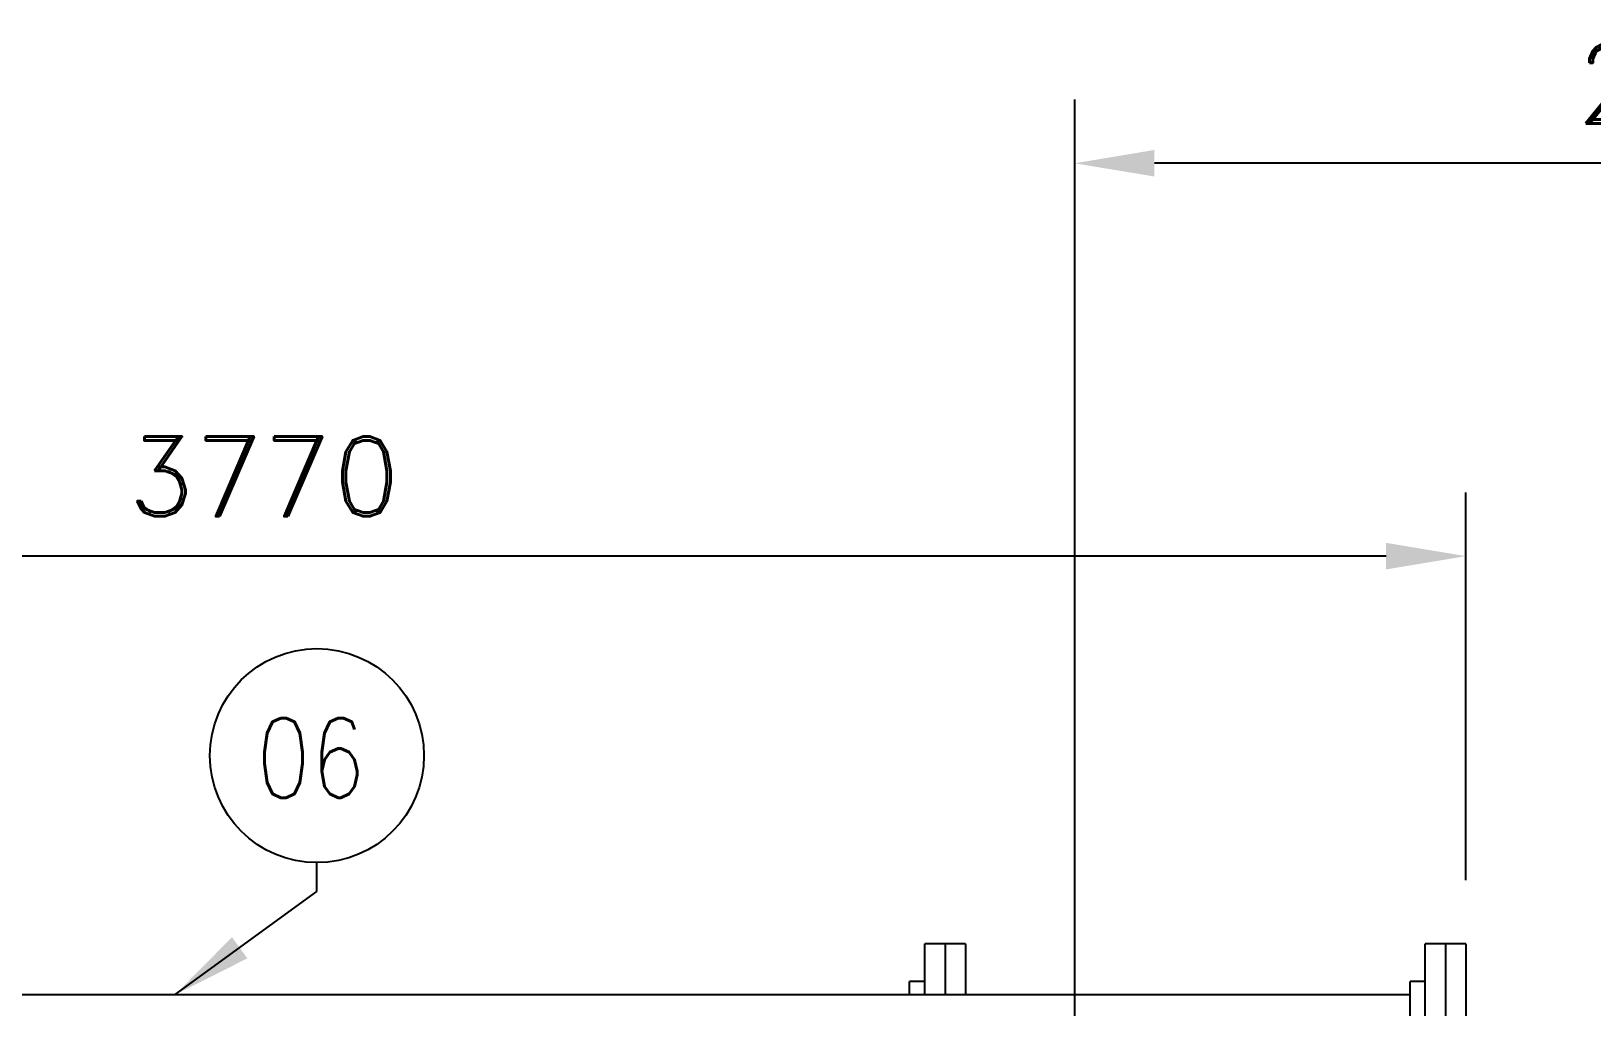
# Model space of a CAD drawing. Header units: millimetres. Extents: x -312439 to 477422, y -331570 to 212570.
# Drawn here: x 360834 to 363282, y 157913 to 159443 of the extents above; entities that cross this region are included whole.
import ezdxf

# ---------------------------------------------------------------- set-up
doc = ezdxf.new("R2010")
doc.units = ezdxf.units.MM
doc.layers.add('ARCONDTEXTO', color=4, linetype='Continuous')
doc.layers.add('TEXTO FORMATO', color=4, linetype='Continuous')
doc.styles.add('ROMAND', font='ROMAND.SHX')
doc.styles.add('ROMANS', font='romans.shx', dxfattribs={"height": 187.5})
doc.dimstyles.new('1-50 (MILIMETRO)', dxfattribs={"dimscale": 0, "dimtxt": 125, "dimasz": 125, "dimexe": 100, "dimexo": 100, "dimgap": 50, "dimtad": 0, "dimdec": 0, "dimzin": 0, "dimdsep": 46, "dimtxsty": 'ROMAND', "dimcen": -390, "dimclrd": 1, "dimclre": 1, "dimclrt": 3, "dimadec": 0, "dimazin": 0, "dimtfac": 1, "dimtdec": 0, "dimtix": 1, "dimtmove": 2, "dimatfit": 2, "dimfxl": 1, "dimtvp": 1, "dimtolj": 1, "dimtzin": 0, "dimarcsym": 0})

# ---------------------------------------------------------------- blocks, each defined once
blk = doc.blocks.new('*D136')
at = {"color": 1, "lineweight": -2, "transparency": 16777216}
for p, q in [((362471, 157870.2), (362471, 159335.7)), ((364471.1, 157870.2), (364471.1, 159335.7)), ((364346.1, 159235.7), (362596, 159235.7))]:
    blk.add_line(p, q, dxfattribs=at)
at = {"color": 1, "transparency": 16777216}
for points in [[(362596, 159256.6), (362596, 159214.9), (362471, 159235.7)], [(364346.1, 159256.6), (364346.1, 159214.9), (364471.1, 159235.7)]]:
    blk.add_solid(points, dxfattribs=at)
at = {"layer": 'Defpoints', "color": 0, "transparency": 16777216}
for p in [(362471, 159235.7), (362471, 157770.2), (364471.1, 157770.2)]:
    blk.add_point(p, dxfattribs=at)
at = {"color": 3, "transparency": 16777216, "insert": (363471, 159360.7), "char_height": 125, "attachment_point": 5, "style": 'ROMAND'}
blk.add_mtext('\\A1;2000', dxfattribs=at)
blk = doc.blocks.new('*D151')
at = {"color": 1, "lineweight": -2, "transparency": 16777216}
for p, q in [((359314.2, 158111.7), (359314.2, 158719.7)), ((363084.4, 158111.7), (363084.4, 158719.7)), ((362959.4, 158619.7), (359439.2, 158619.7))]:
    blk.add_line(p, q, dxfattribs=at)
at = {"color": 1, "transparency": 16777216}
for points in [[(359439.2, 158640.5), (359439.2, 158598.9), (359314.2, 158619.7)], [(362959.4, 158640.5), (362959.4, 158598.9), (363084.4, 158619.7)]]:
    blk.add_solid(points, dxfattribs=at)
at = {"layer": 'Defpoints', "color": 0, "transparency": 16777216}
for p in [(359314.2, 158619.7), (359314.2, 158011.7), (363084.4, 158011.7)]:
    blk.add_point(p, dxfattribs=at)
at = {"color": 3, "transparency": 16777216, "insert": (361199.3, 158744.7), "char_height": 125, "attachment_point": 5, "style": 'ROMAND'}
blk.add_mtext('\\A1;3770', dxfattribs=at)

msp = doc.modelspace()

# ---------------------------------------------------------------- linework, layer by layer
at = {"color": 5, "linetype": 'Continuous', "extrusion": (0, 1, 0)}
for p, q in [((362235.781, 157932.122), (362235.781, 158011.722)), ((362299.381, 158011.722), (362235.781, 158011.722)), ((362267.581, 158011.722), (362267.581, 157932.122)), ((362299.381, 158011.722), (362299.381, 157932.122)), ((363020.797, 157854.372), (363020.797, 158011.722)), ((363084.397, 158011.722), (363020.797, 158011.722)), ((363052.597, 158011.722), (363052.597, 157854.372)), ((363084.397, 158011.722), (363052.597, 158011.722)), ((363084.397, 158011.722), (363084.397, 157854.372)), ((362211.981, 157932.122), (362211.981, 157952.722)), ((362235.781, 157952.722), (362211.981, 157952.722)), ((362996.997, 157854.372), (362996.997, 157952.722)), ((363020.797, 157952.722), (362996.997, 157952.722)), ((359401.634, 157932.122), (362996.997, 157932.122))]:
    msp.add_line(p, q, dxfattribs=at)
at = {"layer": 'TEXTO FORMATO', "color": 1}
msp.add_circle((361282.423, 158306.881), 167.835, dxfattribs=at)

# ---------------------------------------------------------------- texts
at = {"layer": 'ARCONDTEXTO', "color": 3, "linetype": 'Continuous', "lineweight": -3, "style": 'ROMANS', "width": 0.8}
msp.add_text('06', height=125, dxfattribs=at).set_placement((361187.105, 158240.815))

# ---------------------------------------------------------------- dimensions: what is measured, and where the dimension line sits
for base, p1, p2, picture, middle in [((362471.018, 159235.734), (364471.052, 157770.222), (362471.018, 157770.222), '*D136', (363471.035, 159360.734)), ((359314.234, 158619.686), (363084.397, 158011.722), (359314.234, 158011.722), '*D151', (361199.316, 158744.686))]:
    dim = msp.add_linear_dim(base=base, p1=p1, p2=p2, dimstyle='1-50 (MILIMETRO)', override={"dimscale": 1})
    dim.commit()
    dim.dimension.update_dxf_attribs({"geometry": picture, "text_midpoint": middle})

# ---------------------------------------------------------------- leaders
at = {"layer": 'TEXTO FORMATO'}
msp.add_leader([(361060.095, 157932.122), (361282.423, 158093.712), (361282.423, 158139.046)], dimstyle='1-50 (MILIMETRO)', override={"dimscale": 1}, dxfattribs=at)

doc.saveas('drawing.dxf')
